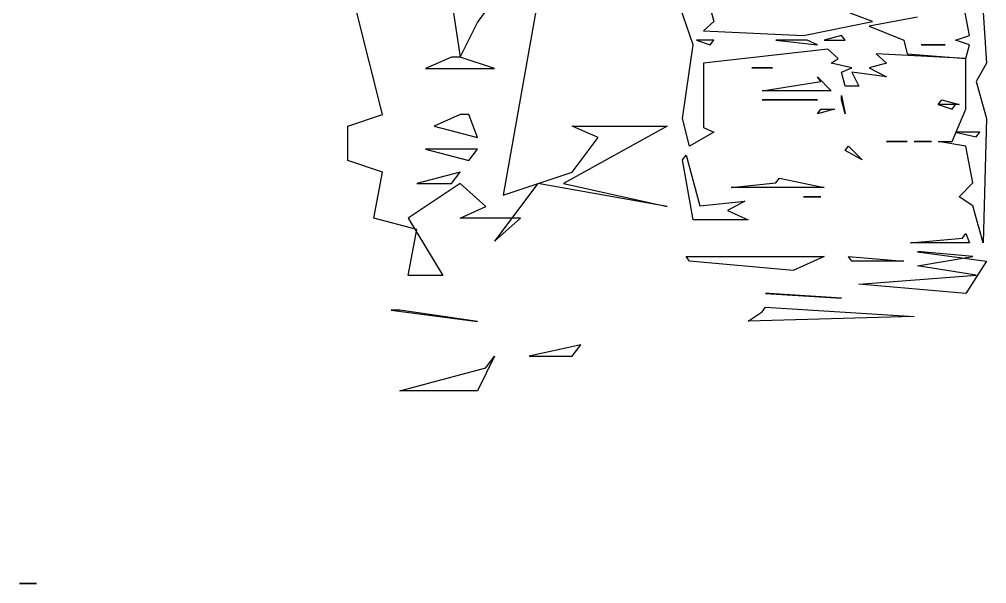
# Model space of a CAD drawing. Extents: x 10 to 24926, y 26 to 24942.
# Drawn here: x 2803 to 5537, y 885 to 2480 of the extents above; entities that cross this region are included whole.
import ezdxf

# ---------------------------------------------------------------- set-up
doc = ezdxf.new("R2010")
doc.units = 0

msp = doc.modelspace()

# ---------------------------------------------------------------- linework, layer by layer
for p, q in [((4707.0312, 2408.8542, 3036.4583), (4658.2031, 2552.0833, 2979.1667)), ((4024.2437, 2536.493, 8975.2828), (4048.633, 2373.8973, 9040.3211)), ((4268.1372, 2536.493, 8975.2828), (4170.5798, 1983.6676, 9196.413)), ((5488.2812, 2434.8958, 3026.0417), (5468.75, 2539.0625, 2984.375)), ((3829.1288, 2211.3016, 9105.3594), (3755.9607, 2503.9738, 8988.2905)), ((4097.4117, 2471.4547, 9001.2981), (4121.8011, 2503.9738, 8988.2905)), ((4755.8594, 2513.0208, 2994.7917), (4765.625, 2473.9583, 3010.4167)), ((5214.8438, 2473.9583, 3010.4167), (5146.4844, 2500, 3000)), ((5527.3438, 2500, 3000), (5537.1094, 2356.7708, 3057.2917)), ((4048.633, 2373.8973, 9040.3211), (4097.4117, 2471.4547, 9001.2981)), ((4765.625, 2473.9583, 3010.4167), (4736.3281, 2447.9167, 3020.8333)), ((5019.5312, 2434.8958, 3026.0417), (5214.8438, 2473.9583, 3010.4167)), ((5341.7969, 2486.9792, 3005.2083), (5205.0781, 2460.9375, 3015.625)), ((4736.3281, 2447.9167, 3020.8333), (5019.5312, 2434.8958, 3026.0417)), ((5126.9531, 2434.8958, 3026.0417), (5078.125, 2421.875, 3031.25)), ((5136.7188, 2421.875, 3031.25), (5126.9531, 2434.8958, 3026.0417)), ((5205.0781, 2460.9375, 3015.625), (5302.7344, 2421.875, 3031.25)), ((5449.2188, 2421.875, 3031.25), (5488.2812, 2434.8958, 3026.0417)), ((4677.7344, 2200.5208, 3119.7917), (4707.0312, 2408.8542, 3036.4583)), ((4765.625, 2421.875, 3031.25), (4716.7969, 2421.875, 3031.25)), ((4716.7969, 2421.875, 3031.25), (4755.8594, 2408.8542, 3036.4583)), ((4755.8594, 2408.8542, 3036.4583), (4765.625, 2421.875, 3031.25)), ((5019.5312, 2421.875, 3031.25), (4941.4062, 2421.875, 3031.25)), ((4941.4062, 2421.875, 3031.25), (5058.5938, 2408.8542, 3036.4583)), ((5029.2969, 2421.875, 3031.25), (5019.5312, 2421.875, 3031.25)), ((5058.5938, 2408.8542, 3036.4583), (5029.2969, 2421.875, 3031.25)), ((5078.125, 2421.875, 3031.25), (5136.7188, 2421.875, 3031.25)), ((5302.7344, 2421.875, 3031.25), (5312.5, 2382.8125, 3046.875)), ((5351.5625, 2408.8542, 3036.4583), (5419.9219, 2408.8542, 3036.4583)), ((5361.3281, 2408.8542, 3036.4583), (5351.5625, 2408.8542, 3036.4583)), ((5419.9219, 2408.8542, 3036.4583), (5361.3281, 2408.8542, 3036.4583)), ((5488.2812, 2408.8542, 3036.4583), (5449.2188, 2421.875, 3031.25)), ((5478.5156, 2369.7917, 3052.0833), (5488.2812, 2408.8542, 3036.4583)), ((5087.8906, 2395.8333, 3041.6667), (4736.3281, 2356.7708, 3057.2917)), ((5117.1875, 2369.7917, 3052.0833), (5087.8906, 2395.8333, 3041.6667)), ((5478.5156, 2369.7917, 3052.0833), (5224.6094, 2382.8125, 3046.875)), ((5224.6094, 2382.8125, 3046.875), (5253.9062, 2356.7708, 3057.2917)), ((5312.5, 2382.8125, 3046.875), (5478.5156, 2369.7917, 3052.0833)), ((4024.2437, 2373.8973, 9040.3211), (3951.0756, 2341.3781, 9053.3287)), ((4048.633, 2373.8973, 9040.3211), (4024.2437, 2373.8973, 9040.3211)), ((4146.1904, 2341.3781, 9053.3287), (4048.633, 2373.8973, 9040.3211)), ((4736.3281, 2356.7708, 3057.2917), (4736.3281, 2174.4792, 3130.2083)), ((5097.6562, 2356.7708, 3057.2917), (5117.1875, 2369.7917, 3052.0833)), ((5156.25, 2343.75, 3062.5), (5097.6562, 2356.7708, 3057.2917)), ((5253.9062, 2356.7708, 3057.2917), (5205.0781, 2343.75, 3062.5)), ((5478.5156, 2226.5625, 3109.375), (5478.5156, 2369.7917, 3052.0833)), ((5537.1094, 2356.7708, 3057.2917), (5507.8125, 2304.6875, 3078.125)), ((3951.0756, 2341.3781, 9053.3287), (4146.1904, 2341.3781, 9053.3287)), ((4873.0469, 2343.75, 3062.5), (4931.6406, 2343.75, 3062.5)), ((4882.8125, 2343.75, 3062.5), (4873.0469, 2343.75, 3062.5)), ((4931.6406, 2343.75, 3062.5), (4882.8125, 2343.75, 3062.5)), ((5126.9531, 2330.7292, 3067.7083), (5156.25, 2343.75, 3062.5)), ((5136.7188, 2291.6667, 3083.3333), (5126.9531, 2330.7292, 3067.7083)), ((5253.9062, 2317.7083, 3072.9167), (5156.25, 2330.7292, 3067.7083)), ((5156.25, 2330.7292, 3067.7083), (5175.7812, 2291.6667, 3083.3333)), ((5205.0781, 2343.75, 3062.5), (5253.9062, 2317.7083, 3072.9167)), ((4902.3438, 2278.6458, 3088.5417), (5068.3594, 2304.6875, 3078.125)), ((5058.5938, 2317.7083, 3072.9167), (5097.6562, 2278.6458, 3088.5417)), ((5068.3594, 2304.6875, 3078.125), (5058.5938, 2317.7083, 3072.9167)), ((5507.8125, 2304.6875, 3078.125), (5537.1094, 2200.5208, 3119.7917)), ((5097.6562, 2278.6458, 3088.5417), (4902.3438, 2278.6458, 3088.5417)), ((5175.7812, 2291.6667, 3083.3333), (5136.7188, 2291.6667, 3083.3333)), ((4902.3438, 2252.6042, 3098.9583), (5058.5938, 2252.6042, 3098.9583)), ((4912.1094, 2252.6042, 3098.9583), (4902.3438, 2252.6042, 3098.9583)), ((5058.5938, 2252.6042, 3098.9583), (4912.1094, 2252.6042, 3098.9583)), ((5126.9531, 2265.625, 3093.75), (5136.7188, 2213.5417, 3114.5833)), ((5126.9531, 2252.6042, 3098.9583), (5126.9531, 2265.625, 3093.75)), ((5136.7188, 2213.5417, 3114.5833), (5126.9531, 2252.6042, 3098.9583)), ((5400.3906, 2239.5833, 3104.1667), (5410.1562, 2252.6042, 3098.9583)), ((5410.1562, 2252.6042, 3098.9583), (5458.9844, 2239.5833, 3104.1667)), ((5107.4219, 2226.5625, 3109.375), (5058.5938, 2213.5417, 3114.5833)), ((5058.5938, 2213.5417, 3114.5833), (5068.3594, 2226.5625, 3109.375)), ((5068.3594, 2226.5625, 3109.375), (5107.4219, 2226.5625, 3109.375)), ((5458.9844, 2239.5833, 3104.1667), (5400.3906, 2239.5833, 3104.1667)), ((5449.2188, 2239.5833, 3104.1667), (5400.3906, 2239.5833, 3104.1667)), ((5400.3906, 2239.5833, 3104.1667), (5439.4531, 2226.5625, 3109.375)), ((5439.4531, 2226.5625, 3109.375), (5449.2188, 2239.5833, 3104.1667)), ((5439.4531, 2135.4167, 3145.8333), (5478.5156, 2226.5625, 3109.375)), ((3731.5714, 2178.7824, 9118.367), (3829.1288, 2211.3016, 9105.3594)), ((4048.633, 2211.3016, 9105.3594), (3975.4649, 2178.7824, 9118.367)), ((4073.0224, 2211.3016, 9105.3594), (4048.633, 2211.3016, 9105.3594)), ((4097.4117, 2146.2633, 9131.3747), (4073.0224, 2211.3016, 9105.3594)), ((4697.2656, 2122.3958, 3151.0417), (4677.7344, 2200.5208, 3119.7917)), ((5537.1094, 2200.5208, 3119.7917), (5527.3438, 1848.9583, 3260.4167)), ((3731.5714, 2081.225, 9157.39), (3731.5714, 2178.7824, 9118.367)), ((3975.4649, 2178.7824, 9118.367), (4097.4117, 2146.2633, 9131.3747)), ((4633.9775, 2178.7824, 9118.367), (4341.3053, 2016.1867, 9183.4053)), ((4438.8627, 2146.2633, 9131.3747), (4365.6946, 2178.7824, 9118.367)), ((4365.6946, 2178.7824, 9118.367), (4633.9775, 2178.7824, 9118.367)), ((4765.625, 2161.4583, 3135.4167), (4697.2656, 2122.3958, 3151.0417)), ((4736.3281, 2174.4792, 3130.2083), (4765.625, 2161.4583, 3135.4167)), ((5517.5781, 2161.4583, 3135.4167), (5449.2188, 2161.4583, 3135.4167)), ((5449.2188, 2161.4583, 3135.4167), (5507.8125, 2148.4375, 3140.625)), ((5507.8125, 2148.4375, 3140.625), (5517.5781, 2161.4583, 3135.4167)), ((4365.6946, 2048.7059, 9170.3977), (4438.8627, 2146.2633, 9131.3747)), ((5253.9062, 2135.4167, 3145.8333), (5312.5, 2135.4167, 3145.8333)), ((5263.6719, 2135.4167, 3145.8333), (5253.9062, 2135.4167, 3145.8333)), ((5312.5, 2135.4167, 3145.8333), (5263.6719, 2135.4167, 3145.8333)), ((5332.0312, 2135.4167, 3145.8333), (5380.8594, 2135.4167, 3145.8333)), ((5341.7969, 2135.4167, 3145.8333), (5332.0312, 2135.4167, 3145.8333)), ((5380.8594, 2135.4167, 3145.8333), (5341.7969, 2135.4167, 3145.8333)), ((5478.5156, 2122.3958, 3151.0417), (5400.3906, 2135.4167, 3145.8333)), ((5400.3906, 2135.4167, 3145.8333), (5439.4531, 2135.4167, 3145.8333)), ((4097.4117, 2113.7441, 9144.3823), (3951.0756, 2113.7441, 9144.3823)), ((3951.0756, 2113.7441, 9144.3823), (4073.0224, 2081.225, 9157.39)), ((4073.0224, 2081.225, 9157.39), (4097.4117, 2113.7441, 9144.3823)), ((5136.7188, 2109.375, 3156.25), (5146.4844, 2122.3958, 3151.0417)), ((5185.5469, 2083.3333, 3166.6667), (5136.7188, 2109.375, 3156.25)), ((5146.4844, 2122.3958, 3151.0417), (5185.5469, 2083.3333, 3166.6667)), ((5498.0469, 2018.2292, 3192.7083), (5478.5156, 2122.3958, 3151.0417)), ((3829.1288, 2048.7059, 9170.3977), (3731.5714, 2081.225, 9157.39)), ((4677.7344, 2083.3333, 3166.6667), (4687.5, 2096.3542, 3161.4583)), ((4707.0312, 1914.0625, 3234.375), (4677.7344, 2083.3333, 3166.6667)), ((4687.5, 2096.3542, 3161.4583), (4726.5625, 1953.125, 3218.75)), ((3804.7395, 1918.6293, 9222.4283), (3829.1288, 2048.7059, 9170.3977)), ((4048.633, 2048.7059, 9170.3977), (3926.6862, 2016.1867, 9183.4053)), ((4024.2437, 2016.1867, 9183.4053), (4048.633, 2048.7059, 9170.3977)), ((4170.5798, 1983.6676, 9196.413), (4365.6946, 2048.7059, 9170.3977)), ((4941.4062, 2018.2292, 3192.7083), (4951.1719, 2031.25, 3187.5)), ((4951.1719, 2031.25, 3187.5), (5078.125, 2005.2083, 3197.9167)), ((4048.633, 2016.1867, 9183.4053), (3902.2969, 1918.6293, 9222.4283)), ((3926.6862, 2016.1867, 9183.4053), (4024.2437, 2016.1867, 9183.4053)), ((4121.8011, 1951.1484, 9209.4206), (4048.633, 2016.1867, 9183.4053)), ((4268.1372, 2016.1867, 9183.4053), (4146.1904, 1853.591, 9248.4436)), ((4633.9775, 1951.1484, 9209.4206), (4268.1372, 2016.1867, 9183.4053)), ((4341.3053, 2016.1867, 9183.4053), (4633.9775, 1951.1484, 9209.4206)), ((4814.4531, 2005.2083, 3197.9167), (4941.4062, 2018.2292, 3192.7083)), ((5078.125, 2005.2083, 3197.9167), (4814.4531, 2005.2083, 3197.9167)), ((5458.9844, 1979.1667, 3208.3333), (5498.0469, 2018.2292, 3192.7083)), ((5019.5312, 1979.1667, 3208.3333), (5068.3594, 1979.1667, 3208.3333)), ((5029.2969, 1979.1667, 3208.3333), (5019.5312, 1979.1667, 3208.3333)), ((5068.3594, 1979.1667, 3208.3333), (5029.2969, 1979.1667, 3208.3333)), ((5498.0469, 1953.125, 3218.75), (5458.9844, 1979.1667, 3208.3333)), ((4048.633, 1918.6293, 9222.4283), (4121.8011, 1951.1484, 9209.4206)), ((4726.5625, 1953.125, 3218.75), (4853.5156, 1966.1458, 3213.5417)), ((4853.5156, 1966.1458, 3213.5417), (4804.6875, 1940.1042, 3223.9583)), ((5527.3438, 1848.9583, 3260.4167), (5498.0469, 1953.125, 3218.75)), ((3926.6862, 1886.1102, 9235.4359), (3804.7395, 1918.6293, 9222.4283)), ((3902.2969, 1918.6293, 9222.4283), (3999.8543, 1756.0336, 9287.4666)), ((4219.3585, 1918.6293, 9222.4283), (4048.633, 1918.6293, 9222.4283)), ((4146.1904, 1853.591, 9248.4436), (4219.3585, 1918.6293, 9222.4283)), ((4804.6875, 1940.1042, 3223.9583), (4863.2812, 1914.0625, 3234.375)), ((4863.2812, 1914.0625, 3234.375), (4707.0312, 1914.0625, 3234.375)), ((3902.2969, 1756.0336, 9287.4666), (3926.6862, 1886.1102, 9235.4359)), ((5322.2656, 1848.9583, 3260.4167), (5468.75, 1861.9792, 3255.2083)), ((5468.75, 1861.9792, 3255.2083), (5478.5156, 1875, 3250)), ((5478.5156, 1875, 3250), (5488.2812, 1848.9583, 3260.4167)), ((5488.2812, 1848.9583, 3260.4167), (5322.2656, 1848.9583, 3260.4167)), ((4687.5, 1809.8958, 3276.0417), (5078.125, 1809.8958, 3276.0417)), ((4697.2656, 1796.875, 3281.25), (4687.5, 1809.8958, 3276.0417)), ((5078.125, 1809.8958, 3276.0417), (4990.2344, 1770.8333, 3291.6667)), ((5146.4844, 1809.8958, 3276.0417), (5302.7344, 1796.875, 3281.25)), ((5156.25, 1796.875, 3281.25), (5146.4844, 1809.8958, 3276.0417)), ((5341.7969, 1822.9167, 3270.8333), (5537.1094, 1796.875, 3281.25)), ((5351.5625, 1822.9167, 3270.8333), (5341.7969, 1822.9167, 3270.8333)), ((5341.7969, 1783.8542, 3286.4583), (5498.0469, 1809.8958, 3276.0417)), ((5498.0469, 1809.8958, 3276.0417), (5351.5625, 1822.9167, 3270.8333)), ((4990.2344, 1770.8333, 3291.6667), (4697.2656, 1796.875, 3281.25)), ((5302.7344, 1796.875, 3281.25), (5156.25, 1796.875, 3281.25)), ((5507.8125, 1757.8125, 3296.875), (5341.7969, 1783.8542, 3286.4583)), ((5537.1094, 1796.875, 3281.25), (5478.5156, 1705.7292, 3317.7083)), ((3999.8543, 1756.0336, 9287.4666), (3902.2969, 1756.0336, 9287.4666)), ((5175.7812, 1731.7708, 3307.2917), (5507.8125, 1757.8125, 3296.875)), ((5478.5156, 1705.7292, 3317.7083), (5175.7812, 1731.7708, 3307.2917)), ((4912.1094, 1705.7292, 3317.7083), (5126.9531, 1692.7083, 3322.9167)), ((4921.875, 1705.7292, 3317.7083), (4912.1094, 1705.7292, 3317.7083)), ((5126.9531, 1692.7083, 3322.9167), (4921.875, 1705.7292, 3317.7083)), ((3853.5182, 1658.4762, 9326.4895), (4097.4117, 1625.957, 9339.4972)), ((3877.9075, 1658.4762, 9326.4895), (3853.5182, 1658.4762, 9326.4895)), ((4097.4117, 1625.957, 9339.4972), (3877.9075, 1658.4762, 9326.4895)), ((4863.2812, 1627.6042, 3348.9583), (4902.3438, 1653.6458, 3338.5417)), ((4902.3438, 1653.6458, 3338.5417), (4912.1094, 1666.6667, 3333.3333)), ((4912.1094, 1666.6667, 3333.3333), (5332.0312, 1640.625, 3343.75)), ((5332.0312, 1640.625, 3343.75), (4863.2812, 1627.6042, 3348.9583)), ((4390.084, 1560.9187, 9365.5125), (4243.7479, 1528.3996, 9378.5202)), ((4365.6946, 1528.3996, 9378.5202), (4390.084, 1560.9187, 9365.5125)), ((4146.1904, 1528.3996, 9378.5202), (4097.4117, 1430.8422, 9417.5431)), ((4121.8011, 1495.8805, 9391.5278), (4146.1904, 1528.3996, 9378.5202)), ((4243.7479, 1528.3996, 9378.5202), (4365.6946, 1528.3996, 9378.5202)), ((3877.9075, 1430.8422, 9417.5431), (4121.8011, 1495.8805, 9391.5278)), ((4097.4117, 1430.8422, 9417.5431), (3877.9075, 1430.8422, 9417.5431)), ((2802.7344, 885.4167, 3645.8333), (2851.5625, 885.4167, 3645.8333)), ((2812.5, 885.4167, 3645.8333), (2802.7344, 885.4167, 3645.8333)), ((2851.5625, 885.4167, 3645.8333), (2812.5, 885.4167, 3645.8333))]:
    msp.add_line(p, q)

doc.saveas('drawing.dxf')
